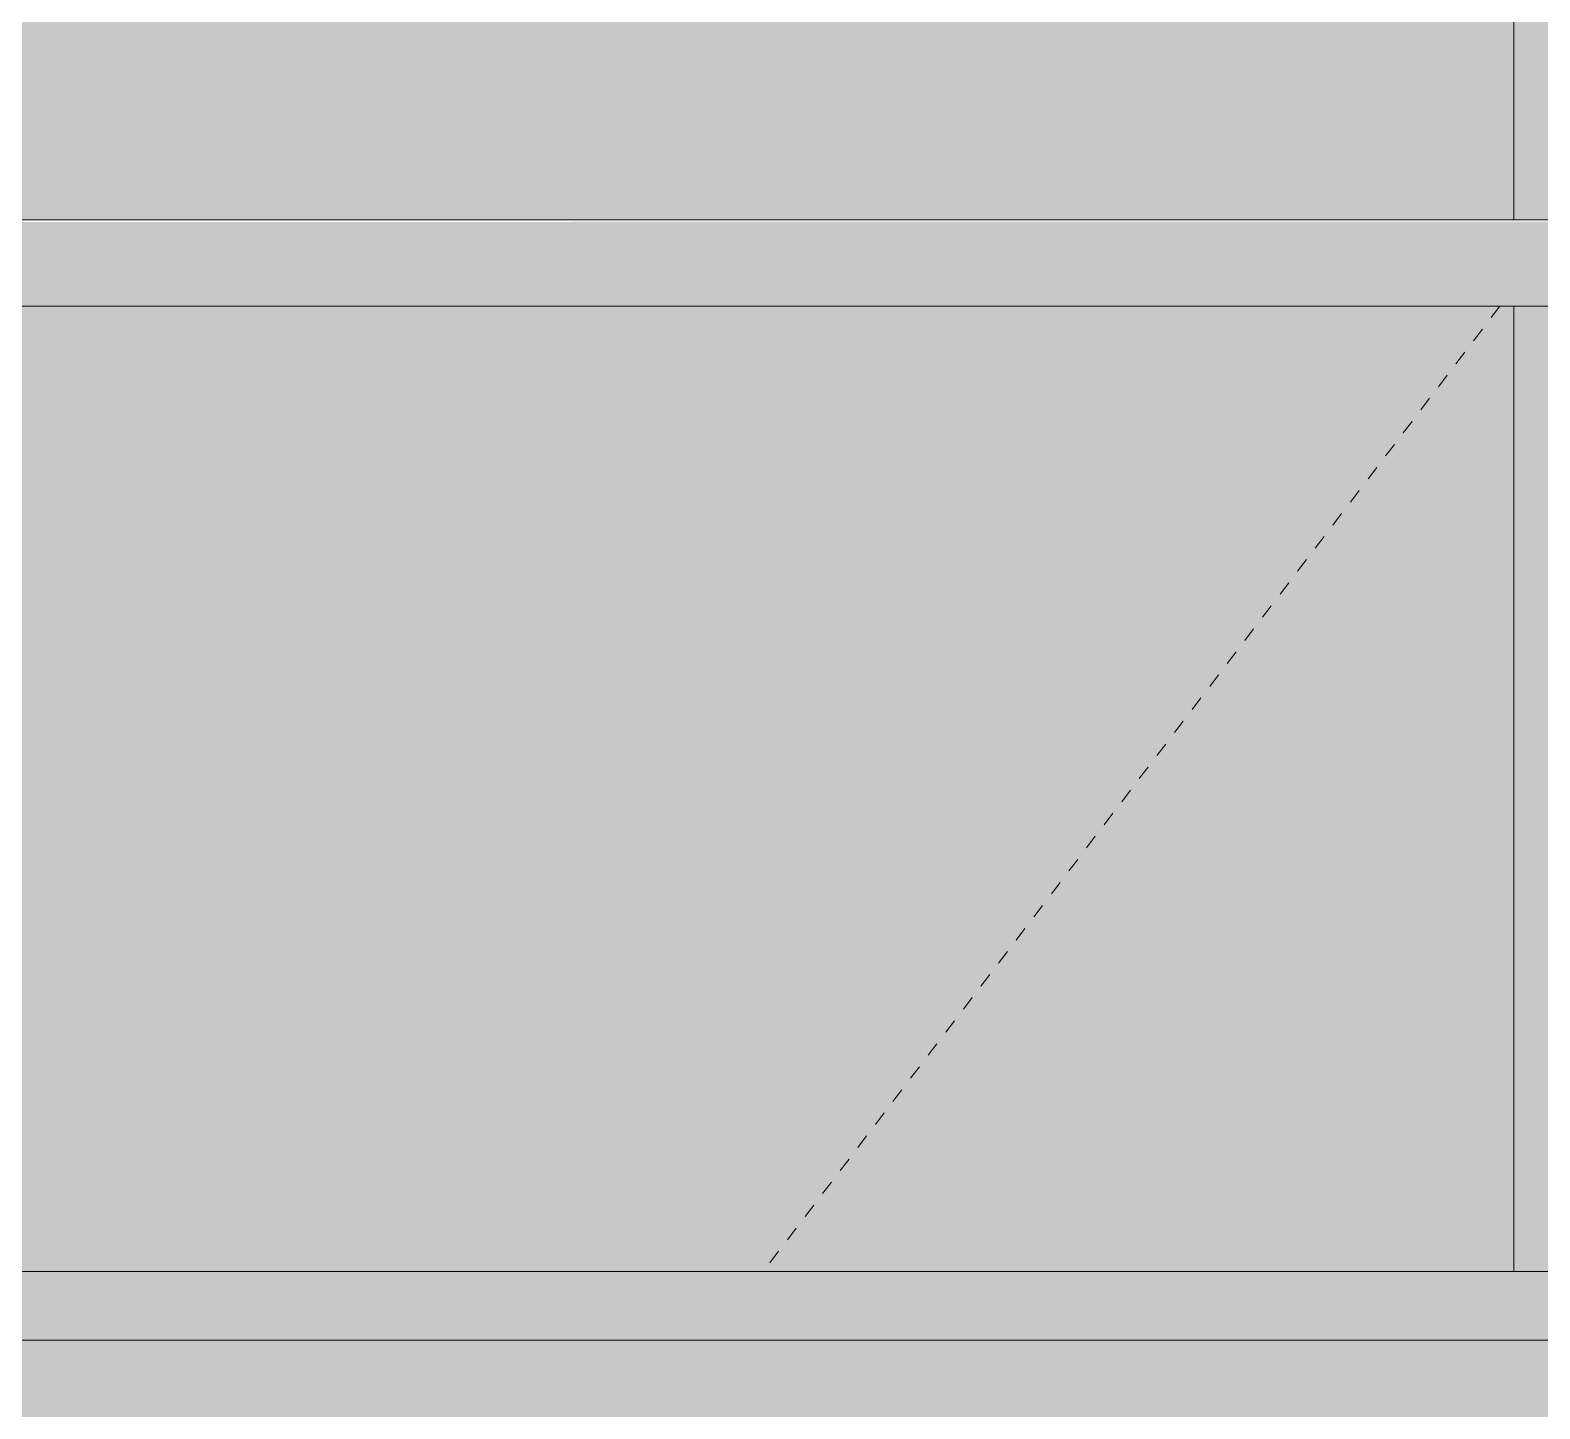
# Model space of a CAD drawing. Header units: inches. Extents: x 1750 to 8392, y -297 to 660.
# Drawn here: x 2275.33 to 2285.74, y 169.55 to 179.06 of the extents above; entities that cross this region are included whole.
import ezdxf

# ---------------------------------------------------------------- set-up
doc = ezdxf.new("R2010")
doc.units = ezdxf.units.IN
doc.header["$MEASUREMENT"] = 0
doc.linetypes.add('Dash 1_16_', pattern=[0.125, 0.0625, -0.0625])
for name, color, linetype, lineweight in [('A-DOOR-3', 31, 'Continuous', 9), ('A-DOOR-4', 31, 'Dash 1_16_', 9), ('A-DOOR-FRAM', 31, 'Continuous', 9), ('A-DOOR-GLAZ', 31, 'Continuous', 9), ('A-FLOR-HRAL', 11, 'Continuous', 9)]:
    doc.layers.add(name, color=color, linetype=linetype, lineweight=lineweight)

# ---------------------------------------------------------------- blocks, each defined once
blk = doc.blocks.new('Door-Inswing-Andersen-400_Series-Single - 3_ 0-1_8_ x custom height - _1st _ 2nd floor-2652130-BUILDING ELEVATION - EAST')
at = {"layer": 'A-DOOR-FRAM'}
h = blk.add_hatch(color=256, dxfattribs=at)
h.paths.add_polyline_path([(2257.124, 139.172), (2289.124, 139.172), (2289.124, 141.354), (2257.124, 141.354), (2257.124, 140.335)], flags=0)
h.paths.add_polyline_path([(2288.146, 142.301), (2289.124, 142.301), (2289.124, 144.503), (2257.124, 144.503), (2257.124, 142.301), (2287.184, 142.301)], flags=0)
h.paths.add_polyline_path([(2285.561, 145.449), (2289.124, 145.449), (2289.124, 147.651), (2285.561, 147.651), (2285.561, 147.5), (2260.686, 147.5), (2260.678, 147.651), (2257.124, 147.651), (2257.124, 145.449), (2285.454, 145.449)], flags=0)
h.paths.add_polyline_path([(2285.561, 148.598), (2289.124, 148.598), (2289.124, 150.8), (2285.561, 150.8)], flags=0)
h.paths.add_polyline_path([(2257.124, 148.598), (2260.686, 148.598), (2260.686, 150.8), (2257.124, 150.8)], flags=0)
h.paths.add_polyline_path([(2285.561, 151.746), (2289.124, 151.746), (2289.124, 153.952), (2285.561, 153.952)], flags=0)
h.paths.add_polyline_path([(2260.465, 151.746), (2260.686, 151.746), (2260.686, 153.952), (2257.124, 153.952), (2257.124, 151.746)], flags=0)
h.paths.add_polyline_path([(2260.301, 154.898), (2260.686, 154.898), (2260.686, 157.1), (2257.124, 157.1), (2257.124, 154.898)], flags=0)
h.paths.add_polyline_path([(2285.561, 154.898), (2289.124, 154.898), (2289.124, 157.1), (2285.561, 157.1)], flags=0)
h.paths.add_polyline_path([(2257.124, 158.047), (2260.686, 158.047), (2260.686, 160.249), (2257.124, 160.249)], flags=0)
h.paths.add_polyline_path([(2289.124, 158.047), (2289.124, 160.249), (2285.561, 160.249), (2285.561, 158.047), (2286.11, 158.047)], flags=0)
h.paths.add_polyline_path([(2286.274, 161.195), (2289.124, 161.195), (2289.124, 163.401), (2285.561, 163.401), (2285.561, 161.195)], flags=0)
h.paths.add_polyline_path([(2257.124, 161.195), (2260.686, 161.195), (2260.686, 163.401), (2257.124, 163.401)], flags=0)
h.paths.add_polyline_path([(2257.124, 164.348), (2260.686, 164.348), (2260.686, 166.55), (2257.124, 166.55)], flags=0)
h.paths.add_polyline_path([(2285.561, 164.348), (2289.124, 164.348), (2289.124, 166.55), (2285.561, 166.55)], flags=0)
h.paths.add_polyline_path([(2260.686, 167.496), (2260.686, 169.55), (2257.124, 169.55), (2257.124, 167.496), (2259.645, 167.496)], flags=0)
h.paths.add_polyline_path([(2286.602, 167.496), (2289.124, 167.496), (2289.124, 169.55), (2285.561, 169.55), (2285.561, 167.496)], flags=0)
h.paths.add_polyline_path([(2260.686, 170.496), (2260.686, 177.155), (2257.124, 177.155), (2257.124, 170.496), (2259.489, 170.496)], flags=0)
h.paths.add_polyline_path([(2286.759, 170.496), (2289.124, 170.496), (2289.124, 177.155), (2285.561, 177.155), (2285.561, 170.496)], flags=0)
h.paths.add_polyline_path([(2259.111, 177.75), (2260.686, 177.75), (2260.686, 222.875), (2285.561, 222.875), (2285.561, 177.75), (2289.124, 177.75), (2289.124, 226.437), (2257.124, 226.437), (2257.124, 177.75)], flags=0)
at = {"layer": 'A-DOOR-GLAZ'}
h = blk.add_hatch(color=256, dxfattribs=at)
h.paths.add_polyline_path([(2260.686, 147.5), (2285.561, 147.5), (2285.561, 147.651), (2260.686, 147.651)], flags=0)
h.paths.add_polyline_path([(2261.232, 148.598), (2285.561, 148.598), (2285.561, 150.8), (2260.686, 150.8), (2260.686, 148.598)], flags=0)
h.paths.add_polyline_path([(2285.561, 151.746), (2285.561, 153.952), (2260.686, 153.952), (2260.686, 151.746), (2283.45, 151.746)], flags=0)
h.paths.add_polyline_path([(2285.561, 154.898), (2285.561, 157.1), (2260.686, 157.1), (2260.686, 154.898), (2281.883, 154.898)], flags=0)
h.paths.add_polyline_path([(2280.318, 158.047), (2285.561, 158.047), (2285.561, 160.249), (2260.686, 160.249), (2260.686, 158.047), (2262.045, 158.047)], flags=0)
h.paths.add_polyline_path([(2278.752, 161.195), (2285.561, 161.195), (2285.561, 163.401), (2260.686, 163.401), (2260.686, 161.195), (2262.045, 161.195)], flags=0)
h.paths.add_polyline_path([(2285.561, 164.348), (2285.561, 166.55), (2260.686, 166.55), (2260.686, 164.348), (2277.185, 164.348)], flags=0)
h.paths.add_polyline_path([(2262.045, 167.496), (2285.561, 167.496), (2285.561, 169.55), (2260.686, 169.55), (2260.686, 167.496)], flags=0)
h.paths.add_polyline_path([(2260.686, 170.496), (2285.561, 170.496), (2285.561, 177.155), (2260.686, 177.155)], flags=0)
h.paths.add_polyline_path([(2260.686, 177.75), (2285.561, 177.75), (2285.561, 222.875), (2260.686, 222.875), (2260.686, 179.986)], flags=0)
at = {"layer": 'A-DOOR-4'}
blk.add_line((2285.466, 177.155), (2280.384, 170.496), dxfattribs=at)
at = {"layer": 'A-DOOR-FRAM'}
for p, q in [((2285.561, 222.875), (2285.561, 177.75)), ((2285.561, 177.155), (2285.561, 170.496))]:
    blk.add_line(p, q, dxfattribs=at)
blk = doc.blocks.new('Railing - Railing-2567109-BUILDING ELEVATION - EAST')
at = {"layer": 'A-FLOR-HRAL'}
for points in [[(2217.975, 177.278), (2330.136, 177.278), (2330.073, 177.514), (2329.9, 177.687), (2329.664, 177.75), (2216.4, 177.719), (2216.225, 177.612), (2216.103, 177.4), (2216.087, 177.278), (2217.879, 177.278)], [(2253.665, 177.155), (2330.136, 177.155), (2330.136, 177.278), (2216.087, 177.278), (2216.087, 177.155), (2253.561, 177.155)]]:
    blk.add_hatch(color=256, dxfattribs=at).paths.add_polyline_path(points, flags=0)
h = blk.add_hatch(color=256, dxfattribs=at)
h.paths.add_polyline_path([(2253.735, 170.023), (2295.552, 170.023), (2295.552, 170.496), (2249.489, 170.496), (2249.489, 170.023), (2253.665, 170.023)], flags=0)
h.paths.add_polyline_path([(2328.247, 170.023), (2327.774, 170.496), (2327.774, 170.023)], flags=0)
h.paths.add_polyline_path([(2218.274, 170.023), (2248.308, 170.023), (2248.308, 170.496), (2218.449, 170.496), (2217.975, 170.023)], flags=0)
h.paths.add_polyline_path([(2326.593, 170.023), (2326.593, 170.496), (2296.733, 170.496), (2296.733, 170.023), (2324.892, 170.023)], flags=0)
h = blk.add_hatch(color=256, dxfattribs=at)
h.paths.add_polyline_path([(2218.449, 169.55), (2248.308, 169.55), (2248.308, 170.023), (2217.975, 170.023), (2218.292, 169.707)], flags=0)
h.paths.add_polyline_path([(2327.774, 169.55), (2328.247, 170.023), (2327.774, 170.023)], flags=0)
h.paths.add_polyline_path([(2326.593, 169.55), (2326.593, 170.023), (2296.733, 170.023), (2296.733, 169.55), (2324.892, 169.55)], flags=0)
h.paths.add_polyline_path([(2251.147, 169.55), (2295.552, 169.55), (2295.552, 170.023), (2249.489, 170.023), (2249.489, 169.55), (2250.423, 169.55)], flags=0)
for p, q in [((2329.664, 177.75), (2216.559, 177.75)), ((2330.136, 177.155), (2216.087, 177.155)), ((2249.489, 170.496), (2295.552, 170.496)), ((2295.552, 170.023), (2249.489, 170.023))]:
    blk.add_line(p, q, dxfattribs=at)

msp = doc.modelspace()

# ---------------------------------------------------------------- block references
at = {"layer": 'A-DOOR-3'}
msp.add_blockref('Door-Inswing-Andersen-400_Series-Single - 3_ 0-1_8_ x custom height - _1st _ 2nd floor-2652130-BUILDING ELEVATION - EAST', (0, 0), dxfattribs=at)
at = {"layer": 'A-FLOR-HRAL'}
msp.add_blockref('Railing - Railing-2567109-BUILDING ELEVATION - EAST', (0, 0), dxfattribs=at)

doc.saveas('drawing.dxf')
